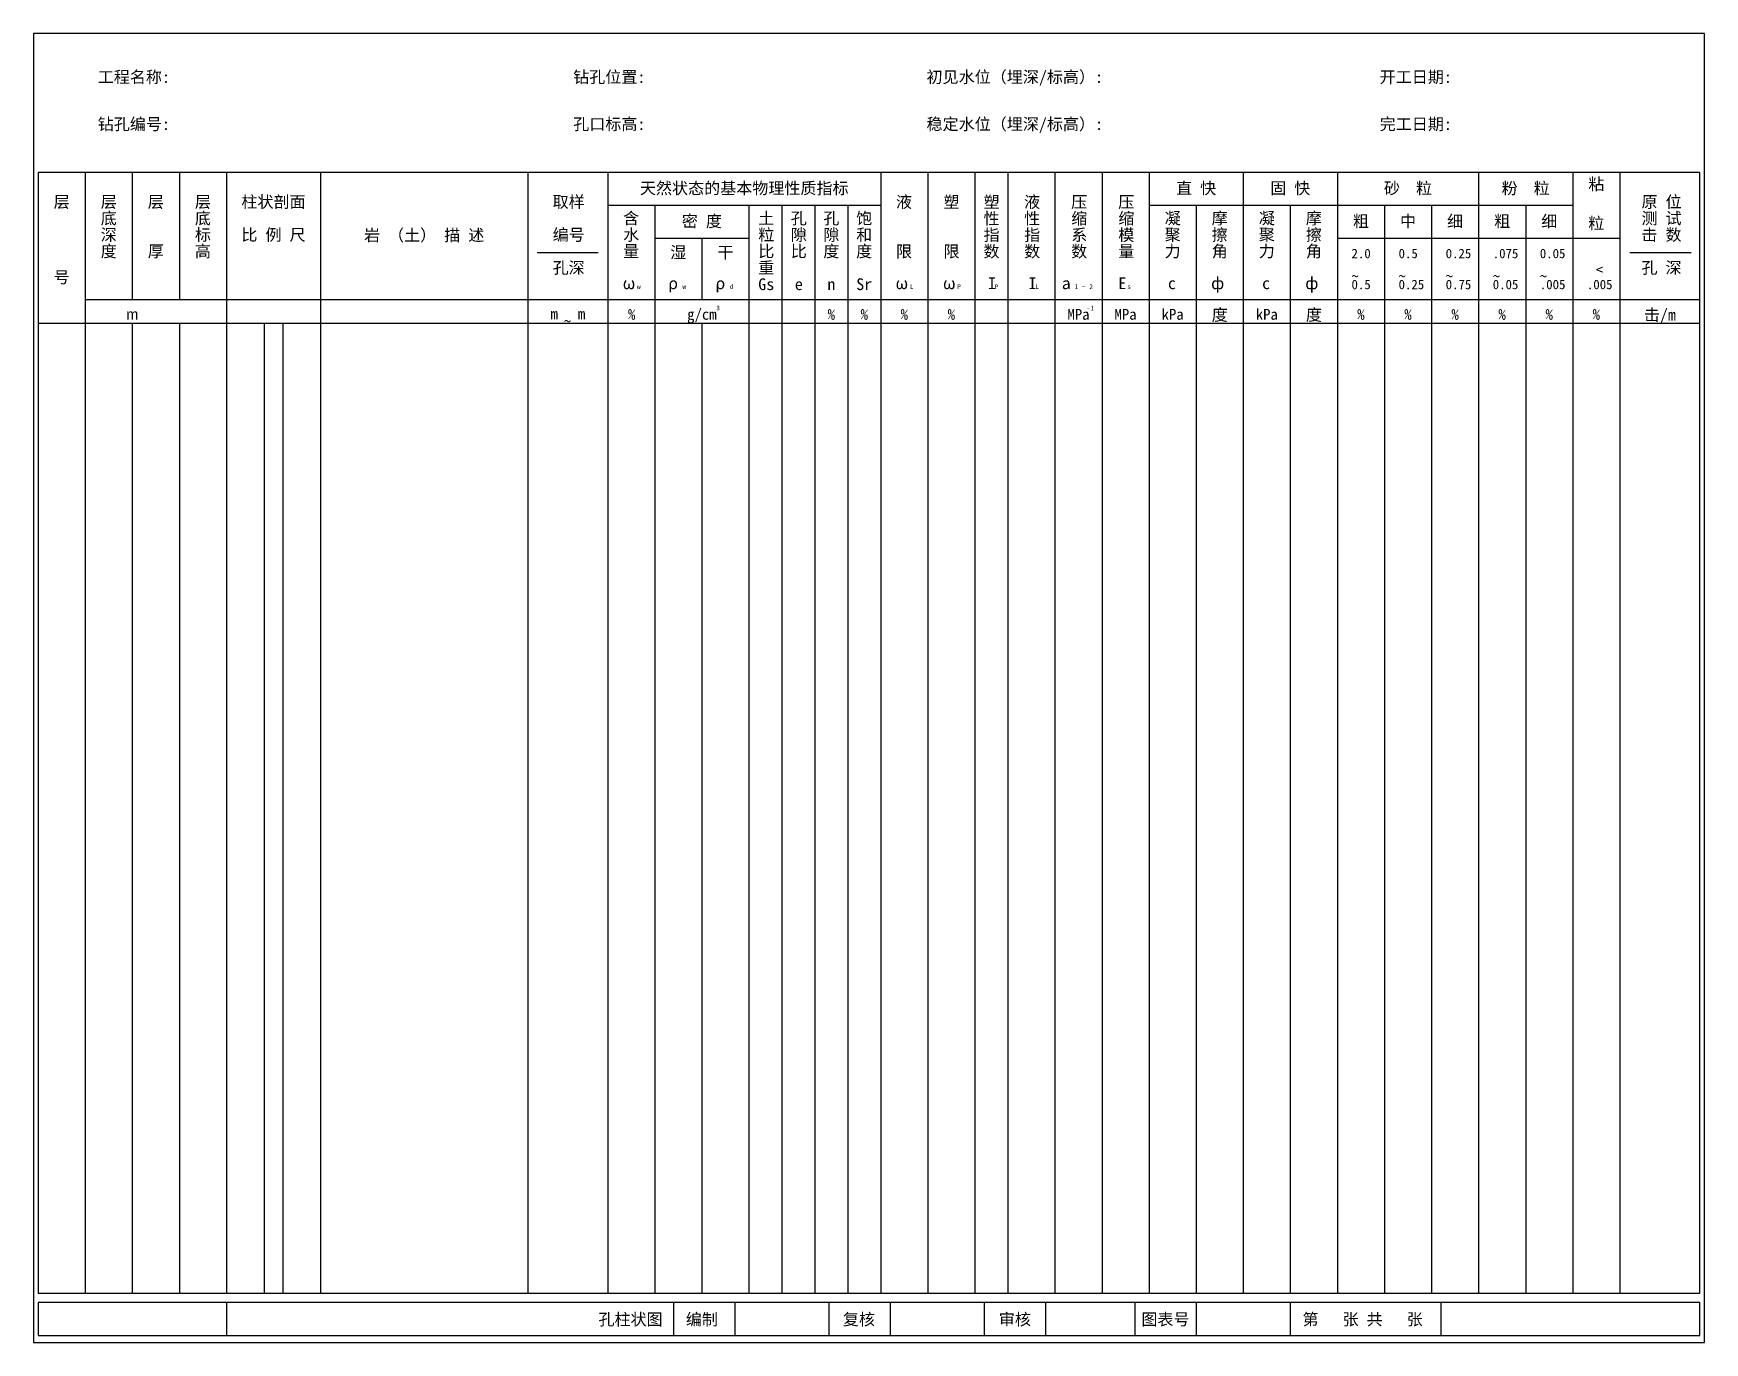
# Model space of a CAD drawing. Header units: millimetres. Extents: x 0 to 355, y 2 to 280.
import ezdxf

# ---------------------------------------------------------------- set-up
doc = ezdxf.new("R2010")
doc.units = ezdxf.units.MM

msp = doc.modelspace()

# ---------------------------------------------------------------- linework, layer by layer
for p, q in [((11, 250.5), (11, 12.5)), ((21, 250.5), (21, 223.5)), ((31, 250.5), (31, 223.5)), ((41, 250.5), (41, 12.5)), ((61, 250.5), (61, 12.5)), ((105, 250.5), (105, 12.5)), ((122, 250.5), (122, 12.5)), ((180, 250.5), (180, 12.5)), ((190, 250.5), (190, 12.5)), ((200, 250.5), (200, 12.5)), ((207, 250.5), (207, 12.5)), ((217, 250.5), (217, 12.5)), ((227, 250.5), (227, 12.5)), ((237, 250.5), (237, 12.5)), ((257, 250.5), (257, 12.5)), ((277, 250.5), (277, 12.5)), ((307, 250.5), (307, 12.5)), ((327, 250.5), (327, 12.5)), ((337, 250.5), (337, 12.5)), ((122, 243.5), (180, 243.5)), ((132, 243.5), (132, 12.5)), ((152, 243.5), (152, 12.5)), ((159, 243.5), (159, 12.5)), ((166, 243.5), (166, 12.5)), ((173, 243.5), (173, 12.5)), ((237, 243.5), (257, 243.5)), ((247, 243.5), (247, 12.5)), ((257, 243.5), (277, 243.5)), ((267, 243.5), (267, 12.5)), ((277, 243.5), (327, 243.5)), ((287, 243.5), (287, 12.5)), ((297, 243.5), (297, 12.5)), ((317, 243.5), (317, 12.5)), ((132, 236.5), (152, 236.5)), ((142, 236.5), (142, 223.5)), ((277, 236.5), (337, 236.5)), ((107, 233.5), (120, 233.5)), ((339.15, 233.5), (352.15, 233.5)), ((11, 223.5), (354, 223.5)), ((1, 218.5), (354, 218.5)), ((21, 218.5), (21, 12.5)), ((31, 218.5), (31, 12.5)), ((49, 218.5), (49, 12.5)), ((53, 218.5), (53, 12.5)), ((142, 218.5), (142, 12.5)), ((41, 10.5), (41, 3.5)), ((136, 10.5), (136, 3.5)), ((149, 10.5), (149, 3.5)), ((169, 10.5), (169, 3.5)), ((182, 10.5), (182, 3.5)), ((202, 10.5), (202, 3.5)), ((215, 10.5), (215, 3.5)), ((234, 10.5), (234, 3.5)), ((247, 10.5), (247, 3.5)), ((267, 10.5), (267, 3.5)), ((299, 10.5), (299, 3.5))]:
    msp.add_line(p, q)
at = {"lineweight": 30}
msp.add_lwpolyline([(0, 2), (355, 2), (355, 280), (0, 280)], close=True, dxfattribs=at)
for points in [[(1, 12.5), (354, 12.5), (354, 250.5), (1, 250.5)], [(1, 3.5), (354, 3.5), (354, 10.5), (1, 10.5)]]:
    msp.add_lwpolyline(points, close=True)

# ---------------------------------------------------------------- texts
for s, insert, char_height, width, attachment_point in [('{\\f楷体_GB2312|b0|i0|c134|p49;工程名称:}', (29, 272), 2.5, 21.3548, 3), ('{\\f楷体_GB2312|b0|i0|c134|p49;钻孔位置:}', (130, 272), 2.5, 21.3548, 3), ('{\\f楷体_GB2312|b0|i0|c134|p49;初见水位（埋深/标高）:}', (227.22, 272), 2.5, 37.9184, 3), ('{\\f楷体_GB2312|b0|i0|c134|p49;开工日期:}', (301.32, 272), 2.5, 21.3548, 3), ('{\\f楷体_GB2312|b0|i0|c134|p49;钻孔编号:}', (29, 262), 2.5, 21.3548, 3), ('{\\f楷体_GB2312|b0|i0|c134|p49;孔口标高:}', (130, 262), 2.5, 21.3548, 3), ('{\\f楷体_GB2312|b0|i0|c134|p49;稳定水位（埋深/标高）:}', (227.22, 262), 2.5, 36.5358, 3), ('{\\f楷体_GB2312|b0|i0|c134|p49;完工日期:}', (301.32, 262), 2.5, 21.3548, 3), ('{\\f楷体_GB2312|b0|i0|c134|p49;天然状态的基本物理性质指标}', (151, 247), 2.5, 58, 5), ('{\\f楷体_GB2312|b0|i0|c134|p49;直 快}', (247, 247), 2.5, 15.1458, 5), ('{\\f楷体_GB2312|b0|i0|c134|p49;固 快}', (267, 247), 2.5, 15.1458, 5), ('{\\f楷体_GB2312|b0|i0|c134|p49;砂  粒}', (292, 247), 2.5, 15.1458, 5), ('{\\f楷体_GB2312|b0|i0|c134|p49;粉  粒}', (317, 247), 2.5, 15.1458, 5), ('{\\f楷体_GB2312|b0|i0|c134|p49;粘\\P  \\P粒}', (332, 249.27), 2.5, 7.6317, 2), ('{\\f楷体_GB2312|b0|i0|c134|p49;岩 （土） 描 述}', (83, 237), 2.5, 26.808, 5), ('{\\f楷体_GB2312|b0|i0|c134|p49;ω}', (125.19, 228.2), 2.5, 5.1953, 1), ('{\\f楷体_GB2312|b0|i0|c134|p49;ρ}', (134.84, 228.2), 2.5, 5.1953, 1), ('{\\f楷体_GB2312|b0|i0|c134|p49;ρ}', (144.87, 228.2), 2.5, 5.1953, 1), ('{\\f楷体_GB2312|b0|i0|c134|p49;ω}', (183.15, 228.2), 2.5, 5.1953, 1), ('{\\f楷体_GB2312|b0|i0|c134|p49;ω}', (193.23, 228.2), 2.5, 5.1953, 1), ('{\\f楷体_GB2312|b0|i0|c134|p49;I}', (202.78, 228.2), 2.5, 4.179, 1), ('{\\f楷体_GB2312|b0|i0|c134|p49;I}', (211.39, 228.2), 2.5, 4.179, 1), ('{\\f楷体_GB2312|b0|i0|c134|p49;а}', (218.46, 228.2), 2.5, 4.179, 1), ('{\\f楷体_GB2312|b0|i0|c134|p49;E}', (230.46, 228.2), 2.5, 4.179, 1), ('{\\f楷体_GB2312|b0|i0|c134|p49;c}', (241, 228.2), 2.5, 4.179, 1), ('{\\f楷体_GB2312|b0|i0|c134|p49;ф}', (251.57, 228.2), 2.5, 4.179, 2), ('{\\f楷体_GB2312|b0|i0|c134|p49;c}', (261, 228.2), 2.5, 4.179, 1), ('{\\f楷体_GB2312|b0|i0|c134|p49;ф}', (271.57, 228.2), 2.5, 4.179, 2), ('{\\f宋体|b0|i0|c134|p2;w}', (128.21, 226.73), 1, 2.8785, 1), ('{\\f宋体|b0|i0|c134|p2;w}', (137.86, 226.73), 1, 2.8785, 1), ('{\\f宋体|b0|i0|c134|p54;d}', (147.89, 226.73), 1, 2.8785, 1), ('{\\f宋体|b0|i0|c134|p2;L}', (186.17, 226.73), 1, 2.8785, 1), ('{\\f宋体|b0|i0|c134|p2;P}', (196.25, 226.73), 1, 2.8785, 1), ('{\\f宋体|b0|i0|c134|p2;P}', (204.19, 226.73), 1, 3.4728, 1), ('{\\f宋体|b0|i0|c134|p2;L}', (212.8, 226.73), 1, 3.4728, 1), ('{\\f宋体|b0|i0|c134|p2;1 ~ 2}', (221.17, 226.73), 1, 3.4728, 1), ('{\\f宋体|b0|i0|c134|p2;s}', (232.34, 226.73), 1, 3.4728, 1), ('{\\f宋体|b0|i0|c134|p54;3}', (145.06, 222.2), 1, 2.8785, 1), ('{\\f宋体|b0|i0|c134|p54;-1}', (223.72, 222.2), 1, 2.8785, 1)]:
    msp.add_mtext(s, dxfattribs=dict(insert=insert, char_height=char_height, width=width, attachment_point=attachment_point))
for s, insert, char_height, width, attachment_point, line_spacing_factor in [('{\\f楷体_GB2312|b0|i0|c134|p49;层\\P\\P\\P\\P号}', (6, 245.5), 2.5, 4.926, 2, 0.96), ('{\\f楷体_GB2312|b0|i0|c134|p49;层\\P底\\P深\\P度}', (16, 245.5), 2.5, 4.5351, 2, 0.84), ('{\\f楷体_GB2312|b0|i0|c134|p49;层\\P\\P\\P厚}', (26, 245.5), 2.5, 4.5351, 2, 0.84), ('{\\f楷体_GB2312|b0|i0|c134|p49;层\\P底\\P标\\P高}', (36, 245.5), 2.5, 5.0064, 2, 0.84), ('{\\f楷体_GB2312|b0|i0|c134|p49;柱状剖面\\P\\P比 例 尺}', (51, 245.5), 2.5, 16.9733, 2, 0.84), ('{\\f楷体_GB2312|b0|i0|c134|p49;取样\\P\\P编号}', (113.7, 245.5), 2.5, 8.9914, 2, 0.84), ('{\\f楷体_GB2312|b0|i0|c134|p49;液\\P\\P\\P限}', (184.94, 245.47), 2.5, 8.9914, 2, 0.84), ('{\\f楷体_GB2312|b0|i0|c134|p49;塑\\P\\P\\P限}', (195.02, 245.47), 2.5, 8.9914, 2, 0.84), ('{\\f楷体_GB2312|b0|i0|c134|p49;塑\\P性\\P指\\P数}', (203.54, 245.47), 2.5, 8.9914, 2, 0.84), ('{\\f楷体_GB2312|b0|i0|c134|p49;液\\P性\\P指\\P数}', (212.16, 245.47), 2.5, 8.9914, 2, 0.84), ('{\\f楷体_GB2312|b0|i0|c134|p49;压\\P缩\\P系\\P数}', (222.16, 245.47), 2.5, 8.9914, 2, 0.84), ('{\\f楷体_GB2312|b0|i0|c134|p49;压\\P缩\\P模\\P量}', (232.16, 245.47), 2.5, 8.9914, 2, 0.84), ('{\\f楷体_GB2312|b0|i0|c134|p49;原 位\\P测 试\\P击 数}', (345.85, 245.5), 2.5, 11.855, 2, 0.84), ('{\\f楷体_GB2312|b0|i0|c134|p49;含\\P水\\P量}', (126.98, 242), 2.5, 8.9914, 2, 0.84), ('{\\f楷体_GB2312|b0|i0|c134|p49;密 度}', (142, 240), 2.5, 8.9914, 5, 0.84), ('{\\f楷体_GB2312|b0|i0|c134|p49;土\\P粒\\P比\\P重\\PGs}', (155.68, 242), 2.5, 8.9914, 2, 0.84), ('{\\f楷体_GB2312|b0|i0|c134|p49;孔\\P隙\\P比\\P\\Pe}', (162.59, 242), 2.5, 8.9914, 2, 0.84), ('{\\f楷体_GB2312|b0|i0|c134|p49;孔\\P隙\\P度\\P\\Pn}', (169.5, 242), 2.5, 8.9914, 2, 0.84), ('{\\f楷体_GB2312|b0|i0|c134|p49;饱\\P和\\P度\\P\\PSr}', (176.49, 242), 2.5, 8.9914, 2, 0.84), ('{\\f楷体_GB2312|b0|i0|c134|p49;凝\\P聚\\P力 }', (242, 242), 2.5, 8.9914, 2, 0.84), ('{\\f楷体_GB2312|b0|i0|c134|p49;摩\\P擦\\P角}', (252, 242), 2.5, 8.9914, 2, 0.84), ('{\\f楷体_GB2312|b0|i0|c134|p49;凝\\P聚\\P力 }', (262, 242), 2.5, 8.9914, 2, 0.84), ('{\\f楷体_GB2312|b0|i0|c134|p49;摩\\P擦\\P角}', (272, 242), 2.5, 8.9914, 2, 0.84), ('{\\f楷体_GB2312|b0|i0|c134|p49;粗}', (282, 240), 2.5, 8.9914, 5, 0.84), ('{\\f楷体_GB2312|b0|i0|c134|p49;中}', (292, 240), 2.5, 8.9914, 5, 0.84), ('{\\f楷体_GB2312|b0|i0|c134|p49;细}', (302, 240), 2.5, 8.9914, 5, 0.84), ('{\\f楷体_GB2312|b0|i0|c134|p49;粗}', (312, 240), 2.5, 8.9914, 5, 0.84), ('{\\f楷体_GB2312|b0|i0|c134|p49;细}', (322, 240), 2.5, 8.9914, 5, 0.84), ('{\\f楷体_GB2312|b0|i0|c134|p49;湿}', (136.98, 234.76), 2.5, 8.9914, 2, 0.84), ('{\\f楷体_GB2312|b0|i0|c134|p49;干}', (147.01, 234.76), 2.5, 8.9914, 2, 0.84), ('{\\f楷体_GB2312|b0|i0|c134|p49;孔深}', (113.7, 231.5), 2.5, 8.9914, 2, 0.84), ('{\\f宋体|b0|i0|c134|p54;2.0}', (280, 234.27), 2, 6.257, 1, 0.84), ('{\\f宋体|b0|i0|c134|p54;0.5}', (290, 234.27), 2, 6.257, 1, 0.84), ('{\\f宋体|b0|i0|c134|p54;0.25}', (300, 234.27), 2, 6.257, 1, 0.84), ('{\\f宋体|b0|i0|c134|p54;.075}', (310, 234.27), 2, 6.257, 1, 0.84), ('{\\f宋体|b0|i0|c134|p54;0.05}', (320, 234.27), 2, 6.257, 1, 0.84), ('{\\f楷体_GB2312|b0|i0|c134|p49;孔 深}', (345.85, 231.5), 2.5, 8.9914, 2, 0.84), ('{\\f宋体|b0|i0|c134|p54;~}', (280, 229.6), 2.3, 4.2823, 1, 0.84), ('{\\f宋体|b0|i0|c134|p54;0.5}', (280, 227.69), 2, 5.8912, 1, 0.84), ('{\\f宋体|b0|i0|c134|p54;~}', (290, 229.6), 2.3, 4.2823, 1, 0.84), ('{\\f宋体|b0|i0|c134|p54;0.25}', (290, 227.69), 2, 5.8912, 1, 0.84), ('{\\f宋体|b0|i0|c134|p54;~}', (300, 229.6), 2.3, 4.2823, 1, 0.84), ('{\\f宋体|b0|i0|c134|p54;0.75}', (300, 227.69), 2, 5.8912, 1, 0.84), ('{\\f宋体|b0|i0|c134|p54;~}', (310, 229.6), 2.3, 4.2823, 1, 0.84), ('{\\f宋体|b0|i0|c134|p54;0.05}', (310, 227.69), 2, 5.8912, 1, 0.84), ('{\\f宋体|b0|i0|c134|p54;~}', (320, 229.6), 2.3, 4.2823, 1, 0.84), ('{\\f宋体|b0|i0|c134|p54;.005}', (320, 227.69), 2, 5.8912, 1, 0.84), ('{\\f宋体|b0|i0|c134|p54;.005}', (330, 227.69), 2, 5.8912, 1, 0.84), ('{\\f宋体|b0|i0|c134|p54;<}', (331.9, 230.98), 2.3, 3.2602, 1, 0.84), ('{\\fMS UI Gothic|b0|i0|c128|p17;m}', (21, 221.5), 2.3, 4.5351, 2, 0.84), ('{\\f宋体|b0|i0|c134|p2;m}', (110.64, 221.62), 2.3, 4.624, 2, 0.84), ('{\\f宋体|b0|i0|c134|p2;m}', (116.44, 221.62), 2.3, 4.624, 2, 0.84), ('{\\f宋体|b0|i0|c134|p54;%}', (127.08, 221.5), 2.3, 9.0853, 2, 0.84), ('{\\f宋体|b0|i0|c134|p54;g/cm}', (142, 221.5), 2.3, 9.0853, 2, 0.84), ('{\\f宋体|b0|i0|c134|p54;%}', (169.5, 221.5), 2.3, 9.0853, 2, 0.84), ('{\\f宋体|b0|i0|c134|p54;%}', (176.5, 221.5), 2.3, 9.0853, 2, 0.84), ('{\\f宋体|b0|i0|c134|p54;%}', (185, 221.5), 2.3, 9.0853, 2, 0.84), ('{\\f宋体|b0|i0|c134|p54;%}', (195, 221.5), 2.3, 9.0853, 2, 0.84), ('{\\f宋体|b0|i0|c134|p54;MPa}', (222, 221.5), 2.3, 9.0853, 2, 0.84), ('{\\f宋体|b0|i0|c134|p54;MPa}', (232, 221.5), 2.3, 9.0853, 2, 0.84), ('{\\f宋体|b0|i0|c134|p2;kPa}', (242, 221.5), 2.3, 9.0853, 2, 0.84), ('{\\f楷体_GB2312|b0|i0|c134|p49;度}', (252, 221.5), 2.5, 9.0853, 2, 0.84), ('{\\f宋体|b0|i0|c134|p2;kPa}', (262, 221.5), 2.3, 9.0853, 2, 0.84), ('{\\f楷体_GB2312|b0|i0|c134|p49;度}', (272, 221.5), 2.5, 9.0853, 2, 0.84), ('{\\f宋体|b0|i0|c134|p54;%}', (282, 221.5), 2.3, 9.0853, 2, 0.84), ('{\\f宋体|b0|i0|c134|p54;%}', (292, 221.5), 2.3, 9.0853, 2, 0.84), ('{\\f宋体|b0|i0|c134|p54;%}', (302, 221.5), 2.3, 9.0853, 2, 0.84), ('{\\f宋体|b0|i0|c134|p54;%}', (312, 221.5), 2.3, 9.0853, 2, 0.84), ('{\\f宋体|b0|i0|c134|p54;%}', (322, 221.5), 2.3, 9.0853, 2, 0.84), ('{\\f宋体|b0|i0|c134|p54;%}', (332, 221.5), 2.3, 9.0853, 2, 0.84), ('{\\f楷体_GB2312|b0|i0|c134|p49;击/m}', (345.5, 221.5), 2.5, 9.0853, 2, 0.84), ('{\\f宋体|b0|i0|c134|p54;~}', (113.46, 220.05), 2.3, 2.9507, 2, 0.84), ('{\\f楷体_GB2312|b0|i0|c134|p49;孔柱状图}', (133.67, 6.79), 2.5, 15.6588, 6, 0.84), ('{\\f楷体_GB2312|b0|i0|c134|p49;编制}', (142, 6.79), 2.5, 8.9914, 5, 0.84), ('{\\f楷体_GB2312|b0|i0|c134|p49;复核}', (175.36, 6.79), 2.5, 8.9914, 5, 0.84), ('{\\f楷体_GB2312|b0|i0|c134|p49;审核}', (208.48, 6.79), 2.5, 8.9914, 5, 0.84), ('{\\f楷体_GB2312|b0|i0|c134|p49;图表号}', (240.48, 6.79), 2.5, 11.4654, 5, 0.84), ('{\\f楷体_GB2312|b0|i0|c134|p49;第   张 共   张}', (282.37, 6.79), 2.5, 27.6249, 5, 0.84)]:
    msp.add_mtext(s, dxfattribs=dict(insert=insert, char_height=char_height, width=width, attachment_point=attachment_point, line_spacing_factor=line_spacing_factor))

doc.saveas('drawing.dxf')
